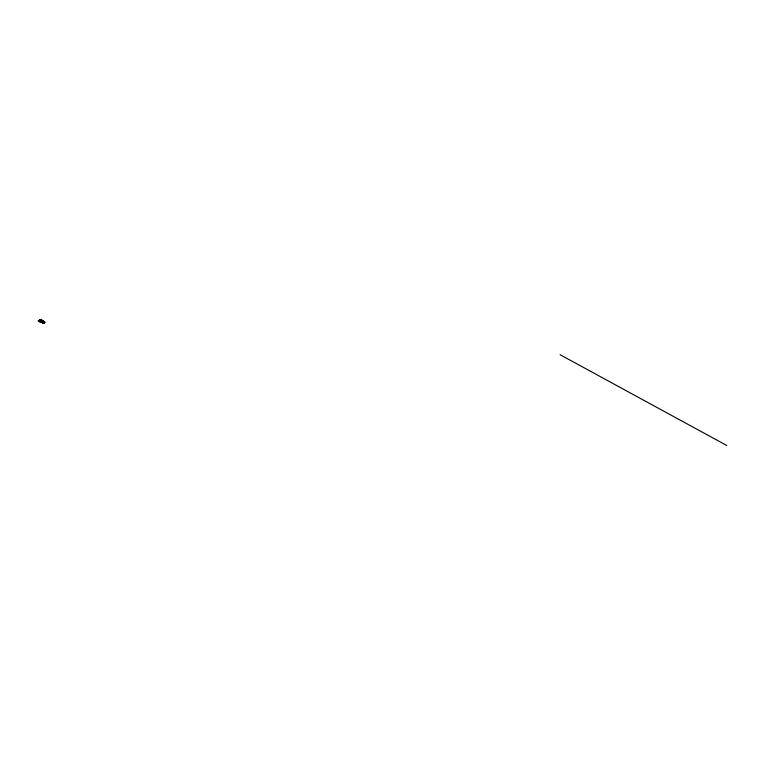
<?xml version="1.0" encoding="UTF-8"?>
<svg xmlns="http://www.w3.org/2000/svg" width="765" height="765" viewBox="0 0 765 765"><rect width="100%" height="100%" fill="white"/><g stroke="black" fill="none" stroke-linecap="round" stroke-linejoin="round"><path stroke-width="1.15" d="M39.751 321.147L38.336 320.918L39.608 320.181L41.023 320.631M41.893 321.568L41.262 321.252M38.843 321.386L40.784 321.635L38.958 320.564L39.799 321.109L41.109 320.42M41.004 321.405L40.21 321.348M40.937 320.573L42.391 321.415L41.664 321.195L43.127 320.994L41.999 321.644M42.983 321.032L40.66 319.521L38.25 320.918L40.803 322.39M41.616 322.409L44.035 321.539L42.19 322.199M42.333 322.505L44.007 321.539L41.865 322.237L42.907 321.606M41.999 320.994L42.534 320.669L41.492 320.095L39.617 320.181L41.176 321.07M40.153 321.405L41.253 320.497L41.979 320.812M40.708 321.73L40.88 320.994L41.415 321.979M38.307 320.927L40.698 319.684L41.549 320.162L41.061 320.401M40.727 320L40 319.961L40.822 320.057M40.717 320.363L40.287 320.592L41.262 321.032M40.698 320.372L41.97 320.372L41.501 320.64M41.205 319.961L41.176 321.004M40.966 321.032L39.665 321.683L40.908 321.137M40.593 321.673L41.406 321.29M40.641 321.759L41.463 321.319M42.104 321.262L41.406 321.606L42.448 321.147M40.65 322.409L43.213 320.994L40.602 319.598M42.199 322.447L42.706 322.199M42.171 322.591L42.783 322.228M42.983 322.151L42.333 321.769M43.108 322.027L43.988 321.539M42.295 322.658L42.936 322.333M43.825 321.883L42.907 321.434M42.945 322.61L43.548 323.088M42.63 322.849L43.318 322.62M42.247 322.027L42.983 322.773L44.437 322.591L43.127 322.878M42.754 322.926L43.385 322.667M43.49 322.763L42.888 322.83L43.863 322.275M43.605 322.658L44.666 322.467L43.634 321.759L44.322 322.266M43.672 322.906L44.246 322.495M40.468 320.573L39.684 321.137L40.574 320.43M41.262 320.774L41.826 321.549M42.056 321.415L42.544 320.678M560.123 354.731L726.75 445.479M41.31 320.181L40.765 319.818M42.859 321.051L42.639 321.262M43.471 322.495L44.035 322.82M40.229 321.443L41.473 321.931M41.836 322.237L42.601 322.534M43.041 322.62L43.701 322.887M40.392 321.271L40.947 321.596M38.958 320.564L39.818 321.061M43.404 321.137L41.492 322.237L43.299 323.279L45.202 322.18L43.404 321.137M43.251 321.855L43.701 322.065L43.251 321.864M43.538 321.816L43.06 321.539L43.538 321.807"/></g></svg>
